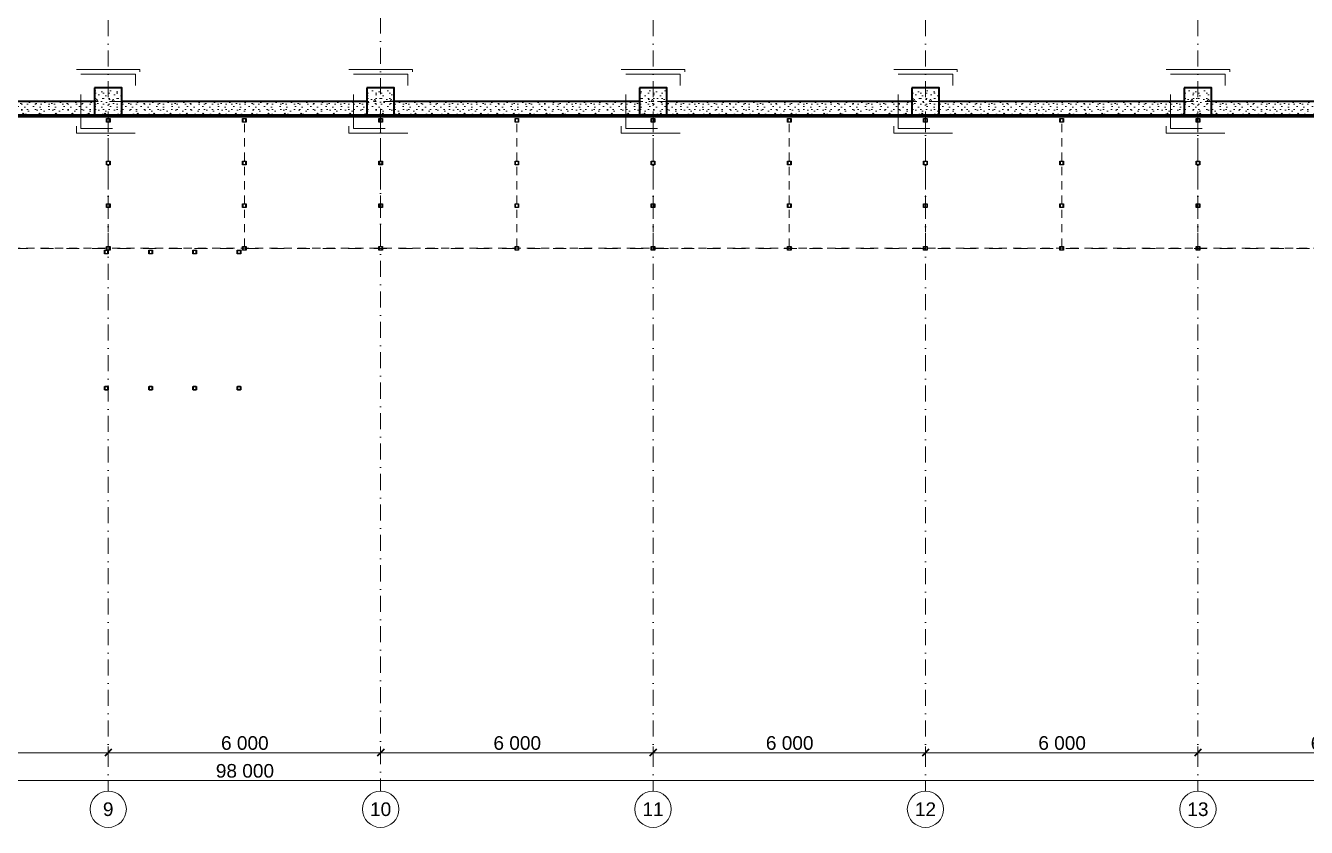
# Model space of a CAD drawing. Header units: millimetres. Extents: x -10605 to 101260, y -15987 to 46355.
# Drawn here: x 44181 to 72389, y -15987 to 1668 of the extents above; entities that cross this region are included whole.
import ezdxf
from ezdxf.enums import TextEntityAlignment as Align

# ---------------------------------------------------------------- set-up
doc = ezdxf.new("R2010")
doc.units = ezdxf.units.MM
doc.header["$MEASUREMENT"] = 0
for name, pattern in [('Dashed', [2903.22, 1451.61, -1451.61]), ('Dot & Dashed', [670.277762, 352.777767, -176.388884, 0, -141.111112]), ('thk_line_type', [315, 180, -135]), ('Штриховая (2)', [564.444447, 282.222223, -282.222223])]:
    doc.linetypes.add(name, pattern=pattern)
for name, color, linetype in [('Металлический каркас здания', 7, 'Continuous'), ('Оси', 7, 'Continuous'), ('Стены', 7, 'Continuous')]:
    doc.layers.add(name, color=color, linetype=linetype)
for name, color, linetype, lineweight in [('Металлический каркас здания_Ном._пера__91', 255, 'Continuous', 0), ('Металлический каркас здания_Ном._пера__98', 7, 'Continuous', 25), ('Оси_Ном._пера__200', 7, 'Continuous', 0), ('Оси_Ном._пера__97', 7, 'Continuous', 35), ('Оси_Ном._пера__99', 7, 'Continuous', 15), ('Стены _Ном._пера__200', 7, 'Continuous', 0), ('Стены _Ном._пера__97', 7, 'Continuous', 35), ('Стены _Ном._пера__99', 7, 'Continuous', 15)]:
    doc.layers.add(name, color=color, linetype=linetype, lineweight=lineweight)
doc.layers.add('Стены _Ном._пера__2', color=7, linetype='Continuous', lineweight=0, true_color=0xc2747474)
doc.styles.add('РЎР“Р•РќР•Р\xa0РР\xa0_РЎРўРР›Р¬_1', font='arial.ttf')
doc.dimstyles.new('СГЕНЕРИР_СТИЛЬ__1', dxfattribs={"dimtxt": 300, "dimasz": 142.5, "dimexe": 0.18, "dimexo": 0.0625, "dimgap": 0.09, "dimtad": 1, "dimtih": 1, "dimtoh": 1, "dimdec": 4, "dimzin": 0, "dimdsep": 46, "dimtxsty": 'РЎР“Р•РќР•Р\xa0РР\xa0_РЎРўРР›Р¬_1', "dimblk": 'ARROWHEAD_6', "dimblk1": 'ARROWHEAD_6', "dimblk2": 'ARROWHEAD_6', "dimcen": 0.09, "dimse1": 1, "dimse2": 1, "dimadec": 0, "dimazin": 0, "dimtfac": 1, "dimtdec": 4, "dimtmove": 0, "dimatfit": 3, "dimfxl": 1, "dimtolj": 1, "dimtzin": 0, "dimarcsym": 0})
pattern_1 = [(0, (0, 0), (0, 623.5383), [60, -300]), (0, (180, 311.8), (0, 623.5383), [60, -300]), (60, (0, 0), (-540, 311.769), [60, -300]), (60, (360, 0), (-540, 311.769), [60, -300]), (120, (60, 0), (540, 311.769), [60, -300]), (120, (420, 0), (540, 311.769), [60, -300]), (0, (0, 60), (0, 120), [0, -120, 0, -180]), (45, (60, 60), (-84.85282, 84.85282), [0, -90, 0, -150])]

# ---------------------------------------------------------------- blocks, each defined once
blk = doc.blocks.new('Колонна SHS ГК 27')
at = {"layer": 'Металлический каркас здания_Ном._пера__98', "linetype": 'Continuous', "lineweight": 0, "true_color": 0xffffff}
h = blk.add_hatch(dxfattribs=at)
h.set_pattern_fill('Barabбs_tйglakц_бllу', style=0, pattern_type=2)
h.set_pattern_definition([(90, (0, 0), (-60, 0), [])])
h.paths.add_polyline_path([(-40, -40), (40, -40), (40, 40), (-40, 40)])
h.paths.add_polyline_path([(-33.7, -33.7), (-33.7, 33.7), (33.7, 33.7), (33.7, -33.7)], flags=0)
at = {"layer": 'Металлический каркас здания_Ном._пера__98', "color": 7, "linetype": 'Continuous', "lineweight": 25}
for p, q in [((40, 40), (-40, 40)), ((-40, 40), (-40, -40)), ((-33.7, -33.7), (-33.7, 33.7)), ((-33.7, 33.7), (33.7, 33.7)), ((33.7, 33.7), (33.7, -33.7)), ((40, -40), (40, 40)), ((-40, -40), (40, -40)), ((33.7, -33.7), (-33.7, -33.7))]:
    blk.add_line(p, q, dxfattribs=at)
blk = doc.blocks.new('Перекрытие_89', base_point=(69300, 700))
at = {"layer": 'Стены _Ном._пера__200', "color": 7, "linetype": 'Dashed', "lineweight": 0, "flags": 128}
blk.add_lwpolyline([(69300, 700), (70700, 700), (70700, -700), (69300, -700)], close=True, dxfattribs=at)
blk = doc.blocks.new('Перекрытие_90', base_point=(69400, 600))
at = {"layer": 'Стены _Ном._пера__200', "color": 7, "linetype": 'Dashed', "lineweight": 0, "flags": 128}
blk.add_lwpolyline([(69400, 600), (70600, 600), (70600, -600), (69400, -600)], close=True, dxfattribs=at)
blk = doc.blocks.new('Перекрытие_91', base_point=(63300, 700))
at = {"layer": 'Стены _Ном._пера__200', "color": 7, "linetype": 'Dashed', "lineweight": 0, "flags": 128}
blk.add_lwpolyline([(63300, 700), (64700, 700), (64700, -700), (63300, -700)], close=True, dxfattribs=at)
blk = doc.blocks.new('Перекрытие_92', base_point=(63400, 600))
at = {"layer": 'Стены _Ном._пера__200', "color": 7, "linetype": 'Dashed', "lineweight": 0, "flags": 128}
blk.add_lwpolyline([(63400, 600), (64600, 600), (64600, -600), (63400, -600)], close=True, dxfattribs=at)
blk = doc.blocks.new('Перекрытие_93', base_point=(57300, 700))
at = {"layer": 'Стены _Ном._пера__200', "color": 7, "linetype": 'Dashed', "lineweight": 0, "flags": 128}
blk.add_lwpolyline([(57300, 700), (58700, 700), (58700, -700), (57300, -700)], close=True, dxfattribs=at)
blk = doc.blocks.new('Перекрытие_94', base_point=(57400, 600))
at = {"layer": 'Стены _Ном._пера__200', "color": 7, "linetype": 'Dashed', "lineweight": 0, "flags": 128}
blk.add_lwpolyline([(57400, 600), (58600, 600), (58600, -600), (57400, -600)], close=True, dxfattribs=at)
blk = doc.blocks.new('Перекрытие_95', base_point=(51300, 700))
at = {"layer": 'Стены _Ном._пера__200', "color": 7, "linetype": 'Dashed', "lineweight": 0, "flags": 128}
blk.add_lwpolyline([(51300, 700), (52700, 700), (52700, -700), (51300, -700)], close=True, dxfattribs=at)
blk = doc.blocks.new('Перекрытие_96', base_point=(51400, 600))
at = {"layer": 'Стены _Ном._пера__200', "color": 7, "linetype": 'Dashed', "lineweight": 0, "flags": 128}
blk.add_lwpolyline([(51400, 600), (52600, 600), (52600, -600), (51400, -600)], close=True, dxfattribs=at)
blk = doc.blocks.new('Перекрытие_97', base_point=(45300, 700))
at = {"layer": 'Стены _Ном._пера__200', "color": 7, "linetype": 'Dashed', "lineweight": 0, "flags": 128}
blk.add_lwpolyline([(45300, 700), (46700, 700), (46700, -700), (45300, -700)], close=True, dxfattribs=at)
blk = doc.blocks.new('Перекрытие_98', base_point=(45400, 600))
at = {"layer": 'Стены _Ном._пера__200', "color": 7, "linetype": 'Dashed', "lineweight": 0, "flags": 128}
blk.add_lwpolyline([(45400, 600), (46600, 600), (46600, -600), (45400, -600)], close=True, dxfattribs=at)
blk = doc.blocks.new('Стена_1', base_point=(-225, -225))
at = {"layer": 'Стены', "linetype": 'Continuous', "lineweight": 0, "true_color": 0xffffff}
blk.add_hatch(color=7, dxfattribs=at).paths.add_polyline_path([(-328, -334), (98329, -334), (98329, -328), (-328, -328)])
at = {"layer": 'Стены _Ном._пера__200', "color": 7, "linetype": 'Continuous', "lineweight": 0}
blk.add_line((-328, -334), (98329, -334), dxfattribs=at)
at = {"layer": 'Стены _Ном._пера__200', "color": 7, "linetype": 'Continuous', "lineweight": 0, "flags": 128}
blk.add_lwpolyline([(98329, -328), (-328, -328)], dxfattribs=at)
at = {"layer": 'Стены _Ном._пера__99', "color": 7, "linetype": 'Continuous', "lineweight": 15}
blk.add_line((-334, -336), (98335, -336), dxfattribs=at)
at = {"layer": 'Стены _Ном._пера__99', "color": 7, "linetype": 'Continuous', "lineweight": 15, "flags": 128}
blk.add_lwpolyline([(-346, -346), (98346, -346)], dxfattribs=at)
blk = doc.blocks.new('Стена_22', base_point=(-300, -300))
at = {"layer": 'Стены _Ном._пера__2', "linetype": 'Continuous', "lineweight": 0, "true_color": 0x747474}
h = blk.add_hatch(dxfattribs=at)
h.set_pattern_fill('бетон_строительный__2_', color=8, style=0, pattern_type=2)
h.set_pattern_definition(pattern_1)
h.paths.add_polyline_path([(45700, 0), (40300, 0), (40300, -300), (45700, -300)])
h = blk.add_hatch(dxfattribs=at)
h.set_pattern_fill('бетон_строительный__2_', color=8, style=0, pattern_type=2)
h.set_pattern_definition(pattern_1)
h.paths.add_polyline_path([(46300, -300), (51700, -300), (51700, 0), (46300, 0)])
h = blk.add_hatch(dxfattribs=at)
h.set_pattern_fill('бетон_строительный__2_', color=8, style=0, pattern_type=2)
h.set_pattern_definition(pattern_1)
h.paths.add_polyline_path([(52300, -300), (57700, -300), (57700, 0), (52300, 0)])
h = blk.add_hatch(dxfattribs=at)
h.set_pattern_fill('бетон_строительный__2_', color=8, style=0, pattern_type=2)
h.set_pattern_definition(pattern_1)
h.paths.add_polyline_path([(58300, -300), (63700, -300), (63700, 0), (58300, 0)])
h = blk.add_hatch(dxfattribs=at)
h.set_pattern_fill('бетон_строительный__2_', color=8, style=0, pattern_type=2)
h.set_pattern_definition(pattern_1)
h.paths.add_polyline_path([(64300, -300), (69700, -300), (69700, 0), (64300, 0)])
h = blk.add_hatch(dxfattribs=at)
h.set_pattern_fill('бетон_строительный__2_', color=8, style=0, pattern_type=2)
h.set_pattern_definition(pattern_1)
h.paths.add_polyline_path([(70300, -300), (75700, -300), (75700, 0), (70300, 0)])
at = {"layer": 'Стены _Ном._пера__97', "color": 7, "linetype": 'Continuous', "lineweight": 35, "flags": 128}
for points in [[(45700, 0), (40300, 0)], [(51700, 0), (46300, 0)], [(57700, 0), (52300, 0)], [(63700, 0), (58300, 0)], [(69700, 0), (64300, 0)], [(75700, 0), (70300, 0)], [(40300, -300), (45700, -300)], [(46300, -300), (51700, -300)], [(52300, -300), (57700, -300)], [(58300, -300), (63700, -300)], [(64300, -300), (69700, -300)], [(70300, -300), (75700, -300)]]:
    blk.add_lwpolyline(points, dxfattribs=at)
blk = doc.blocks.new('Колонна_44', base_point=(70000, 0))
at = {"layer": 'Стены', "linetype": 'Continuous', "lineweight": 0, "true_color": 0x000000}
h = blk.add_hatch(dxfattribs=at)
h.set_pattern_fill('бетон_строительный__2_', color=18, style=0, pattern_type=2)
h.set_pattern_definition(pattern_1)
h.paths.add_polyline_path([(69700, 300), (69700, -300), (70300, -300), (70300, 300)])
at = {"layer": 'Стены _Ном._пера__97', "color": 7, "linetype": 'Continuous', "lineweight": 35, "flags": 128}
blk.add_lwpolyline([(69700, 300), (69700, -300), (70300, -300), (70300, 300)], close=True, dxfattribs=at)
blk = doc.blocks.new('Колонна_45', base_point=(64000, 0))
at = {"layer": 'Стены', "linetype": 'Continuous', "lineweight": 0, "true_color": 0x000000}
h = blk.add_hatch(dxfattribs=at)
h.set_pattern_fill('бетон_строительный__2_', color=18, style=0, pattern_type=2)
h.set_pattern_definition(pattern_1)
h.paths.add_polyline_path([(63700, 300), (63700, -300), (64300, -300), (64300, 300)])
at = {"layer": 'Стены _Ном._пера__97', "color": 7, "linetype": 'Continuous', "lineweight": 35, "flags": 128}
blk.add_lwpolyline([(63700, 300), (63700, -300), (64300, -300), (64300, 300)], close=True, dxfattribs=at)
blk = doc.blocks.new('Колонна_46', base_point=(58000, 0))
at = {"layer": 'Стены', "linetype": 'Continuous', "lineweight": 0, "true_color": 0x000000}
h = blk.add_hatch(dxfattribs=at)
h.set_pattern_fill('бетон_строительный__2_', color=18, style=0, pattern_type=2)
h.set_pattern_definition(pattern_1)
h.paths.add_polyline_path([(57700, 300), (57700, -300), (58300, -300), (58300, 300)])
at = {"layer": 'Стены _Ном._пера__97', "color": 7, "linetype": 'Continuous', "lineweight": 35, "flags": 128}
blk.add_lwpolyline([(57700, 300), (57700, -300), (58300, -300), (58300, 300)], close=True, dxfattribs=at)
blk = doc.blocks.new('Колонна_47', base_point=(52000, 0))
at = {"layer": 'Стены', "linetype": 'Continuous', "lineweight": 0, "true_color": 0x000000}
h = blk.add_hatch(dxfattribs=at)
h.set_pattern_fill('бетон_строительный__2_', color=18, style=0, pattern_type=2)
h.set_pattern_definition(pattern_1)
h.paths.add_polyline_path([(51700, 300), (51700, -300), (52300, -300), (52300, 300)])
at = {"layer": 'Стены _Ном._пера__97', "color": 7, "linetype": 'Continuous', "lineweight": 35, "flags": 128}
blk.add_lwpolyline([(51700, 300), (51700, -300), (52300, -300), (52300, 300)], close=True, dxfattribs=at)
blk = doc.blocks.new('Колонна_48', base_point=(46000, 0))
at = {"layer": 'Стены', "linetype": 'Continuous', "lineweight": 0, "true_color": 0x000000}
h = blk.add_hatch(dxfattribs=at)
h.set_pattern_fill('бетон_строительный__2_', color=18, style=0, pattern_type=2)
h.set_pattern_definition(pattern_1)
h.paths.add_polyline_path([(45700, 300), (45700, -300), (46300, -300), (46300, 300)])
at = {"layer": 'Стены _Ном._пера__97', "color": 7, "linetype": 'Continuous', "lineweight": 35, "flags": 128}
blk.add_lwpolyline([(45700, 300), (45700, -300), (46300, -300), (46300, 300)], close=True, dxfattribs=at)
blk = doc.blocks.new('Стандартный Маркер Сетки')
at = {"layer": 'Оси_Ном._пера__200', "color": 7, "linetype": 'Dot & Dashed', "lineweight": 0}
blk.add_line((0, 0), (107805, 0), dxfattribs=at)
at = {"layer": 'Оси_Ном._пера__200', "color": 7, "lineweight": 0, "style": 'РЎР“Р•РќР•Р\xa0РР\xa0_РЎРўРР›Р¬_1'}
blk.add_attdef('AC_MarkerText_1', text='', height=300, dxfattribs=at).set_placement((108205, 150), align=Align.TOP_CENTER)
blk = doc.blocks.new('Балка - Швеллер ПП 27_2')
at = {"layer": 'Металлический каркас здания_Ном._пера__91', "color": 255, "linetype": 'Штриховая (2)', "lineweight": 0}
blk.add_line((0, 0), (90250, 0), dxfattribs=at)
blk = doc.blocks.new('Балка - Швеллер ПП 27_3')
at = {"layer": 'Металлический каркас здания_Ном._пера__91', "color": 255, "linetype": 'thk_line_type', "lineweight": 0}
blk.add_line((0, 0), (2822, 0), dxfattribs=at)
blk = doc.blocks.new('Балка - Швеллер ПП 27_4')
at = {"layer": 'Металлический каркас здания_Ном._пера__91', "color": 255, "linetype": 'thk_line_type', "lineweight": 0}
blk.add_line((0, 0), (90250, 0), dxfattribs=at)
blk = doc.blocks.new('*D884')
at = {"layer": 'Оси_Ном._пера__200', "color": 7, "linetype": 'Continuous', "lineweight": 0}
for p, q in [((0, -15097), (0, -14816)), ((98000, -15097), (98000, -14816)), ((-113, -14956), (0, -14956)), ((0, -14956), (98000, -14956)), ((98000, -14956), (98113, -14956))]:
    blk.add_line(p, q, dxfattribs=at)
at = {"layer": 'Оси_Ном._пера__97', "color": 7, "linetype": 'Continuous', "lineweight": 35}
for p, q in [((75, -14881), (-75, -15031)), ((97925, -15031), (98075, -14881))]:
    blk.add_line(p, q, dxfattribs=at)
at = {"layer": 'Оси_Ном._пера__200', "color": 7, "lineweight": 0, "insert": (48371, -14896), "char_height": 300, "attachment_point": 7, "style": 'РЎР“Р•РќР•Р\xa0РР\xa0_РЎРўРР›Р¬_1'}
blk.add_mtext('\\A1;{\\pql;\\fArial|b0|i0|c204|p0;\\W1.000000;98\xa0000}', dxfattribs=at)
blk = doc.blocks.new('ARROWHEAD_6')
at = {"color": 0, "linetype": 'Continuous', "lineweight": 0}
for p, q in [((0, 0), (-1, 0)), ((-0.5, -0.5), (0.5, 0.5))]:
    blk.add_line(p, q, dxfattribs=at)
blk = doc.blocks.new('*D901')
at = {"layer": 'Оси_Ном._пера__200', "color": 7, "linetype": 'Continuous', "lineweight": 0}
for p, q in [((40000, -14484), (40000, -14203)), ((40000, -14343), (46000, -14343)), ((46000, -14484), (46000, -14203))]:
    blk.add_line(p, q, dxfattribs=at)
at = {"layer": 'Оси_Ном._пера__97', "color": 7, "linetype": 'Continuous', "lineweight": 35}
for p, q in [((40075, -14268), (39925, -14418)), ((46075, -14268), (45925, -14418))]:
    blk.add_line(p, q, dxfattribs=at)
at = {"layer": 'Оси_Ном._пера__200', "color": 7, "lineweight": 0, "insert": (42485, -14283), "char_height": 300, "attachment_point": 7, "style": 'РЎР“Р•РќР•Р\xa0РР\xa0_РЎРўРР›Р¬_1'}
blk.add_mtext('\\A1;{\\pql;\\fArial|b0|i0|c204|p0;\\W1.000000;6\xa0000}', dxfattribs=at)
blk = doc.blocks.new('*D902')
at = {"layer": 'Оси_Ном._пера__200', "color": 7, "linetype": 'Continuous', "lineweight": 0}
for p, q in [((46000, -14484), (46000, -14203)), ((46000, -14343), (52000, -14343)), ((52000, -14484), (52000, -14203))]:
    blk.add_line(p, q, dxfattribs=at)
at = {"layer": 'Оси_Ном._пера__97', "color": 7, "linetype": 'Continuous', "lineweight": 35}
for p, q in [((46075, -14268), (45925, -14418)), ((52075, -14268), (51925, -14418))]:
    blk.add_line(p, q, dxfattribs=at)
at = {"layer": 'Оси_Ном._пера__200', "color": 7, "lineweight": 0, "insert": (48485, -14283), "char_height": 300, "attachment_point": 7, "style": 'РЎР“Р•РќР•Р\xa0РР\xa0_РЎРўРР›Р¬_1'}
blk.add_mtext('\\A1;{\\pql;\\fArial|b0|i0|c204|p0;\\W1.000000;6\xa0000}', dxfattribs=at)
blk = doc.blocks.new('*D903')
at = {"layer": 'Оси_Ном._пера__200', "color": 7, "linetype": 'Continuous', "lineweight": 0}
for p, q in [((52000, -14484), (52000, -14203)), ((52000, -14343), (58000, -14343)), ((58000, -14484), (58000, -14203))]:
    blk.add_line(p, q, dxfattribs=at)
at = {"layer": 'Оси_Ном._пера__97', "color": 7, "linetype": 'Continuous', "lineweight": 35}
for p, q in [((52075, -14268), (51925, -14418)), ((58075, -14268), (57925, -14418))]:
    blk.add_line(p, q, dxfattribs=at)
at = {"layer": 'Оси_Ном._пера__200', "color": 7, "lineweight": 0, "insert": (54485, -14283), "char_height": 300, "attachment_point": 7, "style": 'РЎР“Р•РќР•Р\xa0РР\xa0_РЎРўРР›Р¬_1'}
blk.add_mtext('\\A1;{\\pql;\\fArial|b0|i0|c204|p0;\\W1.000000;6\xa0000}', dxfattribs=at)
blk = doc.blocks.new('*D904')
at = {"layer": 'Оси_Ном._пера__200', "color": 7, "linetype": 'Continuous', "lineweight": 0}
for p, q in [((58000, -14484), (58000, -14203)), ((58000, -14343), (64000, -14343)), ((64000, -14484), (64000, -14203))]:
    blk.add_line(p, q, dxfattribs=at)
at = {"layer": 'Оси_Ном._пера__97', "color": 7, "linetype": 'Continuous', "lineweight": 35}
for p, q in [((58075, -14268), (57925, -14418)), ((64075, -14268), (63925, -14418))]:
    blk.add_line(p, q, dxfattribs=at)
at = {"layer": 'Оси_Ном._пера__200', "color": 7, "lineweight": 0, "insert": (60485, -14283), "char_height": 300, "attachment_point": 7, "style": 'РЎР“Р•РќР•Р\xa0РР\xa0_РЎРўРР›Р¬_1'}
blk.add_mtext('\\A1;{\\pql;\\fArial|b0|i0|c204|p0;\\W1.000000;6\xa0000}', dxfattribs=at)
blk = doc.blocks.new('*D905')
at = {"layer": 'Оси_Ном._пера__200', "color": 7, "linetype": 'Continuous', "lineweight": 0}
for p, q in [((64000, -14484), (64000, -14203)), ((64000, -14343), (70000, -14343)), ((70000, -14484), (70000, -14203))]:
    blk.add_line(p, q, dxfattribs=at)
at = {"layer": 'Оси_Ном._пера__97', "color": 7, "linetype": 'Continuous', "lineweight": 35}
for p, q in [((64075, -14268), (63925, -14418)), ((70075, -14268), (69925, -14418))]:
    blk.add_line(p, q, dxfattribs=at)
at = {"layer": 'Оси_Ном._пера__200', "color": 7, "lineweight": 0, "insert": (66485, -14283), "char_height": 300, "attachment_point": 7, "style": 'РЎР“Р•РќР•Р\xa0РР\xa0_РЎРўРР›Р¬_1'}
blk.add_mtext('\\A1;{\\pql;\\fArial|b0|i0|c204|p0;\\W1.000000;6\xa0000}', dxfattribs=at)
blk = doc.blocks.new('*D906')
at = {"layer": 'Оси_Ном._пера__200', "color": 7, "linetype": 'Continuous', "lineweight": 0}
for p, q in [((70000, -14484), (70000, -14203)), ((70000, -14343), (76000, -14343)), ((76000, -14484), (76000, -14203))]:
    blk.add_line(p, q, dxfattribs=at)
at = {"layer": 'Оси_Ном._пера__97', "color": 7, "linetype": 'Continuous', "lineweight": 35}
for p, q in [((70075, -14268), (69925, -14418)), ((76075, -14268), (75925, -14418))]:
    blk.add_line(p, q, dxfattribs=at)
at = {"layer": 'Оси_Ном._пера__200', "color": 7, "lineweight": 0, "insert": (72485, -14283), "char_height": 300, "attachment_point": 7, "style": 'РЎР“Р•РќР•Р\xa0РР\xa0_РЎРўРР›Р¬_1'}
blk.add_mtext('\\A1;{\\pql;\\fArial|b0|i0|c204|p0;\\W1.000000;6\xa0000}', dxfattribs=at)
blk = doc.blocks.new('Стандартный Маркер Сетки_4')
at = {"layer": 'Оси_Ном._пера__200', "color": 7, "linetype": 'Dot & Dashed', "lineweight": 0}
for p in [(0, 0), (55187, 0)]:
    blk.add_line(p, (55187, 0), dxfattribs=at)
blk.add_point((55187, 0), dxfattribs=at)
blk.add_point((55187, 0), dxfattribs=at)
at = {"layer": 'Оси_Ном._пера__99', "color": 7, "linetype": 'Continuous', "lineweight": 15}
blk.add_circle((55587, 0), 400, dxfattribs=at)
at = {"layer": 'Оси_Ном._пера__200', "color": 7, "lineweight": 0, "style": 'РЎР“Р•РќР•Р\xa0РР\xa0_РЎРўРР›Р¬_1'}
blk.add_attdef('AC_MarkerText_1', text='', height=300, rotation=90, dxfattribs=at).set_placement((55368, -69), align=Align.TOP_CENTER)
blk = doc.blocks.new('Стандартный Маркер Сетки_5')
at = {"layer": 'Оси_Ном._пера__200', "color": 7, "linetype": 'Dot & Dashed', "lineweight": 0}
for p in [(0, 0), (55249, 0)]:
    blk.add_line(p, (55249, 0), dxfattribs=at)
blk.add_point((55249, 0), dxfattribs=at)
blk.add_point((55249, 0), dxfattribs=at)
at = {"layer": 'Оси_Ном._пера__99', "color": 7, "linetype": 'Continuous', "lineweight": 15}
blk.add_circle((55649, 0), 400, dxfattribs=at)
at = {"layer": 'Оси_Ном._пера__200', "color": 7, "lineweight": 0, "style": 'РЎР“Р•РќР•Р\xa0РР\xa0_РЎРўРР›Р¬_1'}
blk.add_attdef('AC_MarkerText_1', text='', height=300, rotation=90, dxfattribs=at).set_placement((55430, -69), align=Align.TOP_CENTER)

msp = doc.modelspace()

# ---------------------------------------------------------------- block references
at = {"layer": 'Металлический каркас здания', "color": 7, "linetype": 'Continuous', "lineweight": 9, "xscale": -1, "zscale": 1000, "rotation": 270}
for p in [(46000.00007, -3197.49325), (49000.00007, -3197.49325), (52000.00007, -3197.49325), (55000.00007, -3197.49325), (58000.00007, -3197.49325), (61000.00007, -3197.49325), (64000.00007, -3197.49325), (67000.00007, -3197.49325), (70000.00007, -3197.49325)]:
    msp.add_blockref('Балка - Швеллер ПП 27_3', p, dxfattribs=at)
at = {"layer": 'Металлический каркас здания', "color": 7, "linetype": 'Continuous', "lineweight": 9, "zscale": 1000}
for name, p in [('Балка - Швеллер ПП 27_4', (3875, -3234.99325)), ('Балка - Швеллер ПП 27_2', (3875, -3237.49325))]:
    msp.add_blockref(name, p, dxfattribs=at)
at = {"layer": 'Металлический каркас здания_Ном._пера__98', "color": 7, "linetype": 'Continuous', "lineweight": 25, "xscale": -1, "zscale": 1000}
for p, rotation in [((46000.00007, -415), 89.99999999999999), ((49000.00007, -415), 89.99999999999999), ((52000.00007, -415), 89.99999999999999), ((55000.00007, -415), 89.99999999999999), ((58000.00007, -415), 89.99999999999999), ((61000.00007, -415), 89.99999999999999), ((64000.00007, -415), 89.99999999999999), ((67000.00007, -415), 89.99999999999999), ((70000.00007, -415), 89.99999999999999), ((46000.00007, -1354.99775), 89.99999999999999), ((49000.00007, -1354.99775), 89.99999999999999), ((52000.00007, -1354.99775), 89.99999999999999), ((55000.00007, -1354.99775), 89.99999999999999), ((58000.00007, -1354.99775), 89.99999999999999), ((61000.00007, -1354.99775), 89.99999999999999), ((64000.00007, -1354.99775), 89.99999999999999), ((67000.00007, -1354.99775), 89.99999999999999), ((70000.00007, -1354.99775), 89.99999999999999), ((46000.00007, -2294.9955), 89.99999999999999), ((49000.00007, -2294.9955), 89.99999999999999), ((52000.00007, -2294.9955), 89.99999999999999), ((55000.00007, -2294.9955), 89.99999999999999), ((58000.00007, -2294.9955), 89.99999999999999), ((61000.00007, -2294.9955), 89.99999999999999), ((64000.00007, -2294.9955), 89.99999999999999), ((67000.00007, -2294.9955), 89.99999999999999), ((70000.00007, -2294.9955), 89.99999999999999), ((45960.00675, -3314.99326), 89.99999999999999), ((46000.00007, -3234.99325), 89.99999999999999), ((46933.33783, -3314.99326), 90), ((47906.66892, -3314.99326), 90), ((48880, -3314.99326), 90), ((49000.00007, -3234.99325), 89.99999999999999), ((52000.00007, -3234.99325), 89.99999999999999), ((55000.00007, -3234.99325), 89.99999999999999), ((58000.00007, -3234.99325), 89.99999999999999), ((61000.00007, -3234.99325), 89.99999999999999), ((64000.00007, -3234.99325), 89.99999999999999), ((67000.00007, -3234.99325), 89.99999999999999), ((70000.00007, -3234.99325), 89.99999999999999), ((45960.00675, -6314.99326), 89.99999999999999), ((46933.33783, -6314.99326), 89.99999999999999), ((47906.66892, -6314.99326), 89.99999999999999), ((48880, -6314.99326), 89.99999999999999)]:
    msp.add_blockref('Колонна SHS ГК 27', p, dxfattribs=dict(at, rotation=rotation))
at = {"layer": 'Оси', "color": 8, "linetype": 'Continuous', "lineweight": 0, "true_color": 0x747474}
ref = msp.add_blockref('Стандартный Маркер Сетки_5', (52000.00007, 40061.92808), dxfattribs=dict(at, zscale=1000, rotation=270))
ref.add_attrib('AC_MarkerText_1', '10', dxfattribs={"layer": 'Оси_Ном._пера__200', "color": 7, "lineweight": 0, "height": 300, "rotation": 360, "style": 'РЎР“Р•РќР•Р\xa0РР\xa0_РЎРўРР›Р¬_1'}).set_placement((52000.00007, -15437.02339), align=Align.TOP_CENTER)
ref = msp.add_blockref('Стандартный Маркер Сетки_4', (46000, 40000.00005), dxfattribs=dict(at, zscale=1000, rotation=270))
ref.add_attrib('AC_MarkerText_1', '9', dxfattribs={"layer": 'Оси_Ном._пера__200', "color": 7, "lineweight": 0, "height": 300, "rotation": 360, "style": 'РЎР“Р•РќР•Р\xa0РР\xa0_РЎРўРР›Р¬_1'}).set_placement((46000, -15437.02339), align=Align.TOP_CENTER)
ref = msp.add_blockref('Стандартный Маркер Сетки_4', (58000, 40000.00005), dxfattribs=dict(at, zscale=1000, rotation=270))
ref.add_attrib('AC_MarkerText_1', '11', dxfattribs={"layer": 'Оси_Ном._пера__200', "color": 7, "lineweight": 0, "height": 300, "rotation": 360, "style": 'РЎР“Р•РќР•Р\xa0РР\xa0_РЎРўРР›Р¬_1'}).set_placement((58000, -15437.02339), align=Align.TOP_CENTER)
ref = msp.add_blockref('Стандартный Маркер Сетки_4', (64000, 40000.00005), dxfattribs=dict(at, zscale=1000, rotation=270))
ref.add_attrib('AC_MarkerText_1', '12', dxfattribs={"layer": 'Оси_Ном._пера__200', "color": 7, "lineweight": 0, "height": 300, "rotation": 360, "style": 'РЎР“Р•РќР•Р\xa0РР\xa0_РЎРўРР›Р¬_1'}).set_placement((64000, -15437.02339), align=Align.TOP_CENTER)
ref = msp.add_blockref('Стандартный Маркер Сетки_4', (70000, 40000.00005), dxfattribs=dict(at, zscale=1000, rotation=270))
ref.add_attrib('AC_MarkerText_1', '13', dxfattribs={"layer": 'Оси_Ном._пера__200', "color": 7, "lineweight": 0, "height": 300, "rotation": 360, "style": 'РЎР“Р•РќР•Р\xa0РР\xa0_РЎРўРР›Р¬_1'}).set_placement((70000, -15437.02339), align=Align.TOP_CENTER)
at = {"layer": 'Оси', "color": 8, "linetype": 'Continuous', "lineweight": 0, "true_color": 0x747474, "xscale": -1, "zscale": 1000}
msp.add_blockref('Стандартный Маркер Сетки', (98000.00007, 0), dxfattribs=at)
at = {"layer": 'Стены', "color": 7, "linetype": 'Dashed', "lineweight": 0}
for name, p in [('Перекрытие_97', (45300, 700)), ('Перекрытие_98', (45400, 600)), ('Перекрытие_95', (51300, 700)), ('Перекрытие_96', (51400, 600)), ('Перекрытие_93', (57300, 700)), ('Перекрытие_94', (57400, 600)), ('Перекрытие_91', (63300, 700)), ('Перекрытие_92', (63400, 600)), ('Перекрытие_89', (69300, 700)), ('Перекрытие_90', (69400, 600))]:
    msp.add_blockref(name, p, dxfattribs=at)
at = {"layer": 'Стены', "color": 7, "lineweight": 35}
for name, p in [('Колонна_48', (46000, 0)), ('Колонна_47', (52000, 0)), ('Колонна_46', (58000, 0)), ('Колонна_45', (64000, 0)), ('Колонна_44', (70000, 0)), ('Стена_22', (-300, -300)), ('Стена_1', (-224.59482, -224.59461))]:
    msp.add_blockref(name, p, dxfattribs=at)

# ---------------------------------------------------------------- dimensions: what is measured, and where the dimension line sits
at = {"layer": 'Оси', "color": 7, "linetype": 'Continuous', "lineweight": 0}
for base, p1, p2, picture, middle in [((46000, -14343.14527), (40000, -15587.02337), (46000, -15587.02337), '*D901', (42999.83803, -14133.14527)), ((52000.00007, -14343.14527), (46000, -15587.02337), (52000.00007, -15587.02337), '*D902', (48999.83806, -14133.14527)), ((58000, -14343.14527), (52000.00007, -15587.02337), (58000, -15587.02337), '*D903', (54999.83806, -14133.14527)), ((64000, -14343.14527), (58000, -15587.02337), (64000, -15587.02337), '*D904', (60999.83803, -14133.14527)), ((70000, -14343.14527), (64000, -15587.02337), (70000, -15587.02337), '*D905', (66999.83803, -14133.14527)), ((76000, -14343.14527), (70000, -15587.02337), (76000, -15587.02337), '*D906', (72999.83803, -14133.14527)), ((98000.0000716933, -14956.1916882334), (0, -15587.0233678859), (98000.0000716933, -15587.0233678859), '*D884', (48999.5830575523, -14746.1916858492))]:
    dim = msp.add_linear_dim(base=base, p1=p1, p2=p2, dimstyle='СГЕНЕРИР_СТИЛЬ__1', dxfattribs=at)
    dim.commit()
    dim.dimension.update_dxf_attribs({"geometry": picture, "text_midpoint": middle, "dimtype": 160})

doc.saveas('drawing.dxf')
